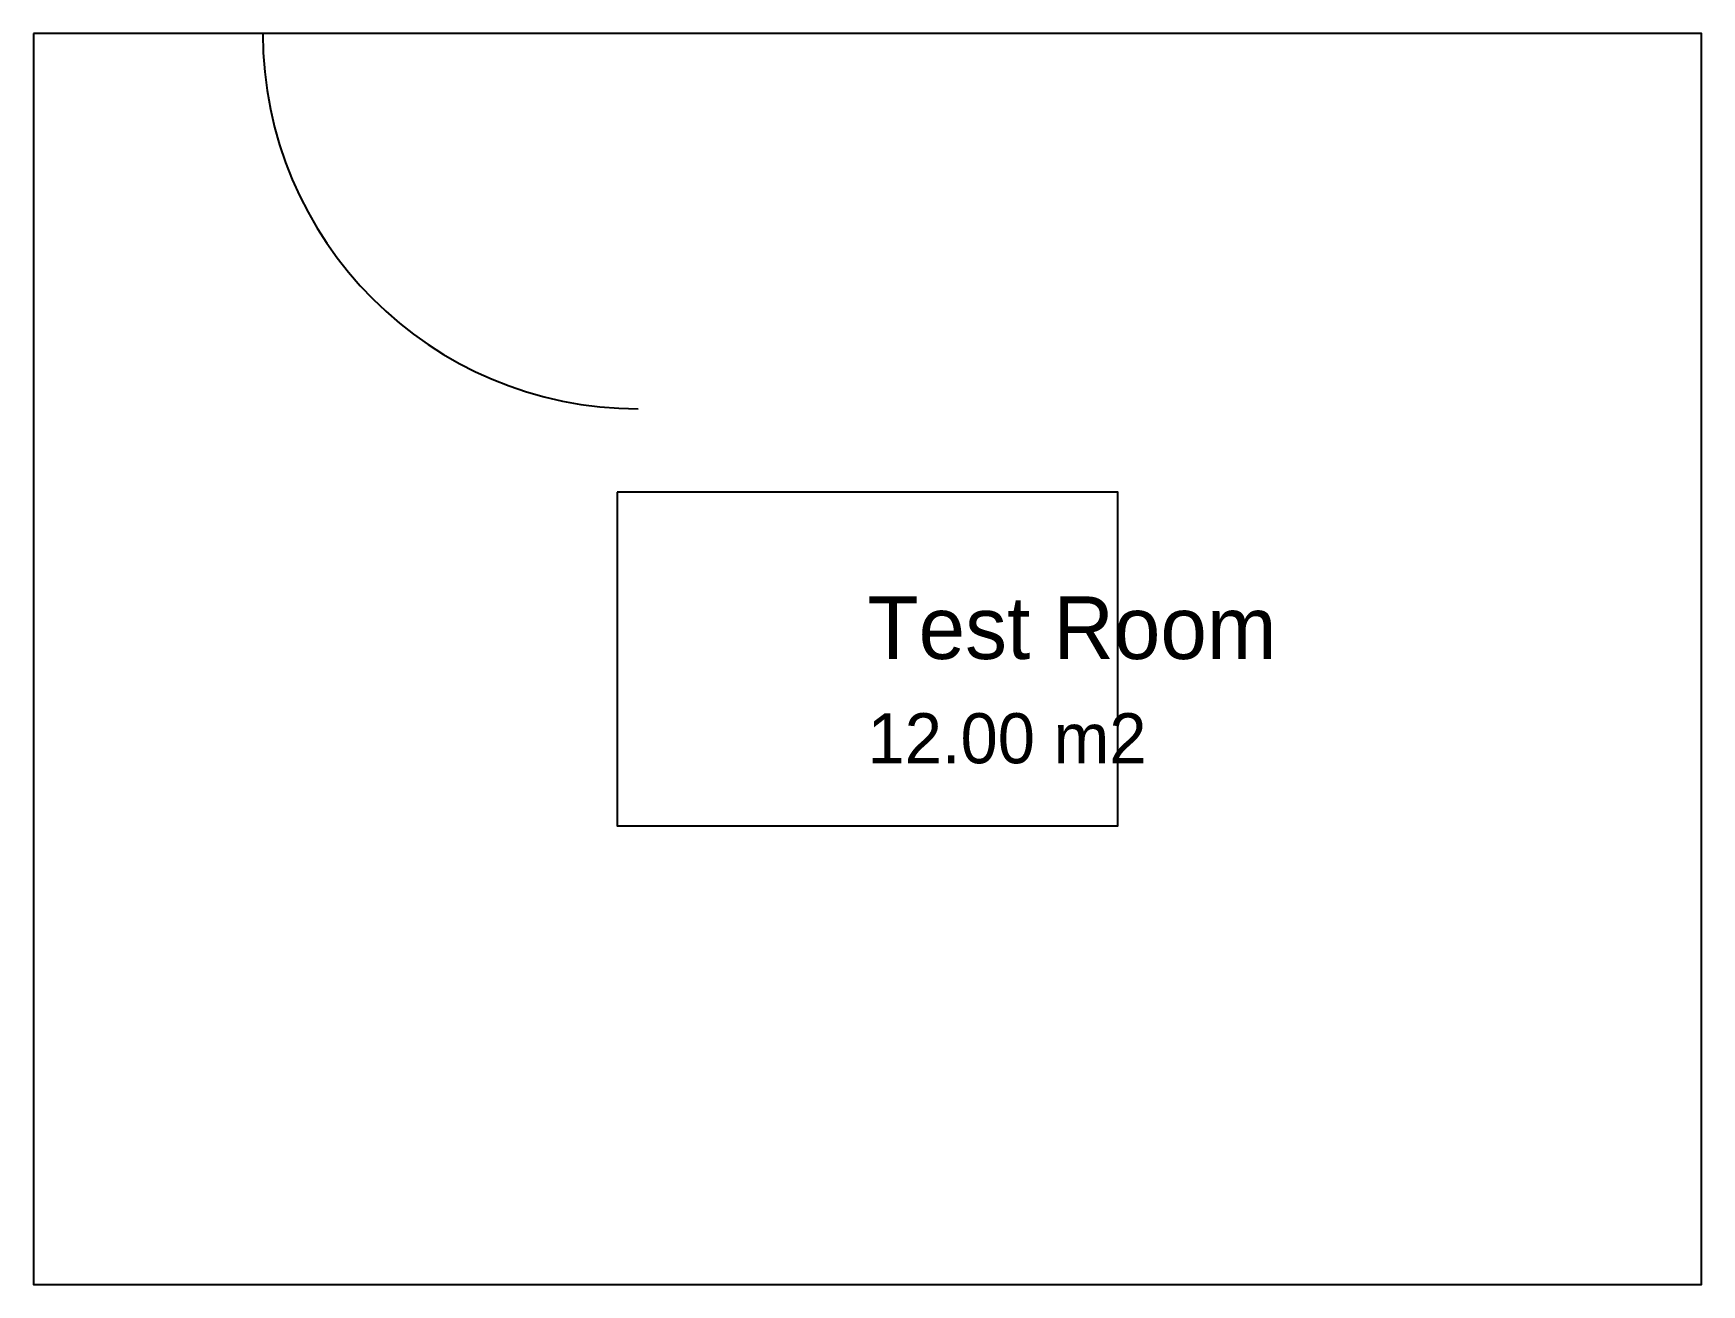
# Model space of a CAD drawing. Header units: millimetres. Extents: x 0 to 4000, y -3000 to 0.
import ezdxf

# ---------------------------------------------------------------- set-up
doc = ezdxf.new("R2010")
doc.units = ezdxf.units.MM
for name, color, linetype in [('A-ANNO-TEXT', 7, 'Continuous'), ('A-AREA', 7, 'Continuous'), ('A-DOOR', 7, 'Continuous'), ('A-FLOR-OBJ', 7, 'Continuous'), ('A-GLAZ', 7, 'Continuous'), ('A-WALL', 7, 'Continuous')]:
    doc.layers.add(name, color=color, linetype=linetype)

msp = doc.modelspace()

# ---------------------------------------------------------------- linework, layer by layer
at = {"layer": 'A-AREA'}
msp.add_lwpolyline([(0, 0), (0, -3000), (4000, -3000), (4000, 0)], close=True, dxfattribs=at)
at = {"layer": 'A-DOOR'}
msp.add_line((1450, 0), (550, 0), dxfattribs=at)
msp.add_arc((1450, 0), 900, 180, 270, dxfattribs=at)
at = {"layer": 'A-FLOR-OBJ'}
msp.add_lwpolyline([(1400, -1100), (1400, -1900), (2600, -1900), (2600, -1100)], close=True, dxfattribs=at)
at = {"layer": 'A-GLAZ'}
msp.add_line((1400, -3000), (2600, -3000), dxfattribs=at)
at = {"layer": 'A-WALL'}
for p, q in [((0, 0), (0, -3000)), ((4000, 0), (0, 0)), ((4000, -3000), (4000, 0)), ((0, -3000), (4000, -3000))]:
    msp.add_line(p, q, dxfattribs=at)

# ---------------------------------------------------------------- texts
at = {"layer": 'A-ANNO-TEXT'}
for s, height, p in [('Test Room', 150, (2000, -1500)), ('12.00 m2', 120, (2000, -1750))]:
    msp.add_text(s, height=height, dxfattribs=at).set_placement(p)

doc.saveas('drawing.dxf')
